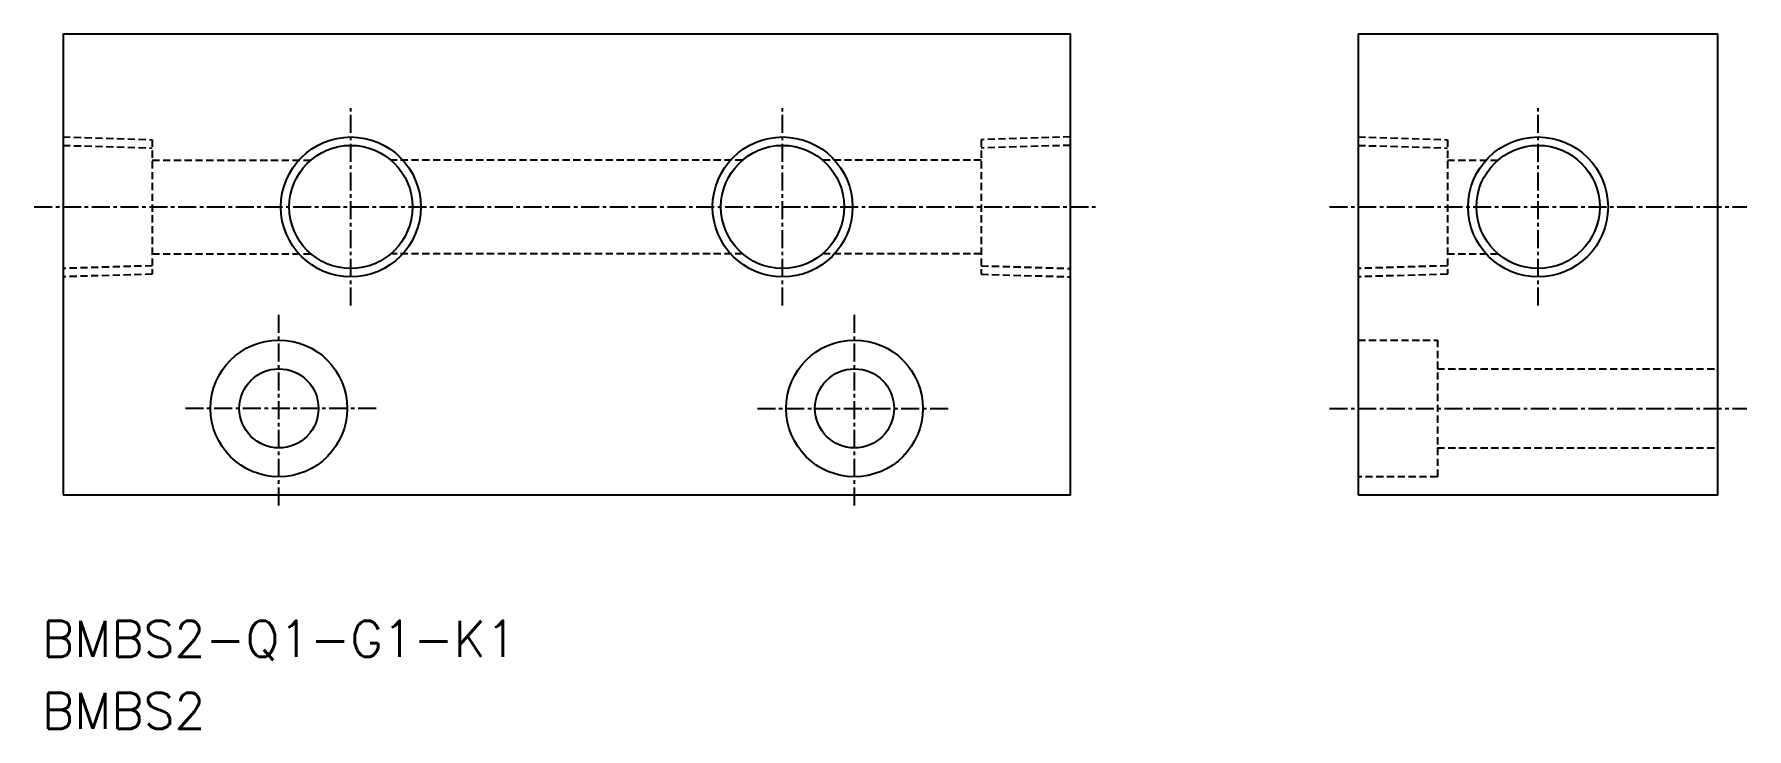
# Model space of a CAD drawing. Extents: x 90 to 209, y 73 to 121.
import ezdxf
from ezdxf.enums import TextEntityAlignment as Align

# ---------------------------------------------------------------- set-up
doc = ezdxf.new("R2010")
doc.units = 0
doc.linetypes.add('CENTER', pattern=[2, 1.25, -0.25, 0.25, -0.25])
doc.linetypes.add('DASHED', pattern=[0.75, 0.5, -0.25])
doc.layers.get('0').update_dxf_attribs({"linetype": 'CONTINUOUS'})
doc.layers.add('CENTER', color=1, linetype='CENTER')
doc.styles.get("Standard").update_dxf_attribs({"font": 'txt.shx', "bigfont": 'extfont.shx'})

msp = doc.modelspace()

# ---------------------------------------------------------------- linework, layer by layer
at = {"color": 3, "linetype": 'DASHED'}
for p, q in [((92, 113.86), (98.2, 113.67)), ((92, 113.28), (98.2, 113.09)), ((98.2, 113.67), (98.2, 104.33)), ((162, 113.86), (155.8, 113.67)), ((155.8, 113.67), (155.8, 104.33)), ((162, 113.28), (155.8, 113.09)), ((182, 113.86), (188.2, 113.67)), ((182, 113.28), (188.2, 113.09)), ((188.2, 113.67), (188.2, 104.33)), ((98.2, 112.25), (109.21, 112.25)), ((139.21, 112.25), (114.79, 112.25)), ((155.8, 112.25), (144.79, 112.25)), ((188.2, 112.25), (191.71, 112.25)), ((98.2, 104.91), (92, 104.72)), ((98.2, 105.75), (109.21, 105.75)), ((139.21, 105.75), (114.79, 105.75)), ((155.8, 105.75), (144.79, 105.75)), ((155.8, 104.91), (162, 104.72)), ((188.2, 104.91), (182, 104.72)), ((188.2, 105.75), (191.71, 105.75)), ((98.2, 104.33), (92, 104.14)), ((155.8, 104.33), (162, 104.14)), ((188.2, 104.33), (182, 104.14)), ((182, 99.75), (187.5, 99.75)), ((187.5, 99.75), (187.5, 90.25)), ((187.5, 97.75), (207, 97.75)), ((187.5, 92.25), (207, 92.25)), ((187.5, 90.25), (182, 90.25))]:
    msp.add_line(p, q, dxfattribs=at)
at = {"color": 7, "linetype": 'CONTINUOUS'}
for points in [[(92, 89), (162, 89), (162, 121), (92, 121)], [(182, 89), (207, 89), (207, 121), (182, 121)]]:
    msp.add_lwpolyline(points, close=True, dxfattribs=at)
at = {"color": 3, "linetype": 'CONTINUOUS'}
for centre in [(112, 109), (142, 109), (194.5, 109)]:
    msp.add_circle(centre, 4.86, dxfattribs=at)
at = {"color": 7, "linetype": 'CONTINUOUS'}
for centre, radius in [((112, 109), 4.28), ((142, 109), 4.28), ((194.5, 109), 4.28), ((107, 95), 4.75), ((147, 95), 4.75), ((107, 95), 2.75), ((147, 95), 2.75)]:
    msp.add_circle(centre, radius, dxfattribs=at)
at = {"layer": 'CENTER', "color": 1, "linetype": 'CENTER'}
for p, q in [((112, 102.14), (112, 115.86)), ((142, 102.14), (142, 115.86)), ((194.5, 102.14), (194.5, 115.86)), ((90, 109), (164, 109)), ((180, 109), (209, 109)), ((107, 88.25), (107, 101.75)), ((147, 88.25), (147, 101.75)), ((113.75, 95), (100.25, 95)), ((140.25, 95), (153.75, 95)), ((180, 95), (209, 95))]:
    msp.add_line(p, q, dxfattribs=at)

# ---------------------------------------------------------------- texts
at = {"color": 7, "linetype": 'CONTINUOUS'}
for s, p in [('BMBS2-Q1-G1-K1', (90.53, 78.99)), ('BMBS2', (90.53, 73.99))]:
    msp.add_text(s, height=2.5, dxfattribs=at).set_placement(p, align=Align.MIDDLE_LEFT)

doc.saveas('drawing.dxf')
